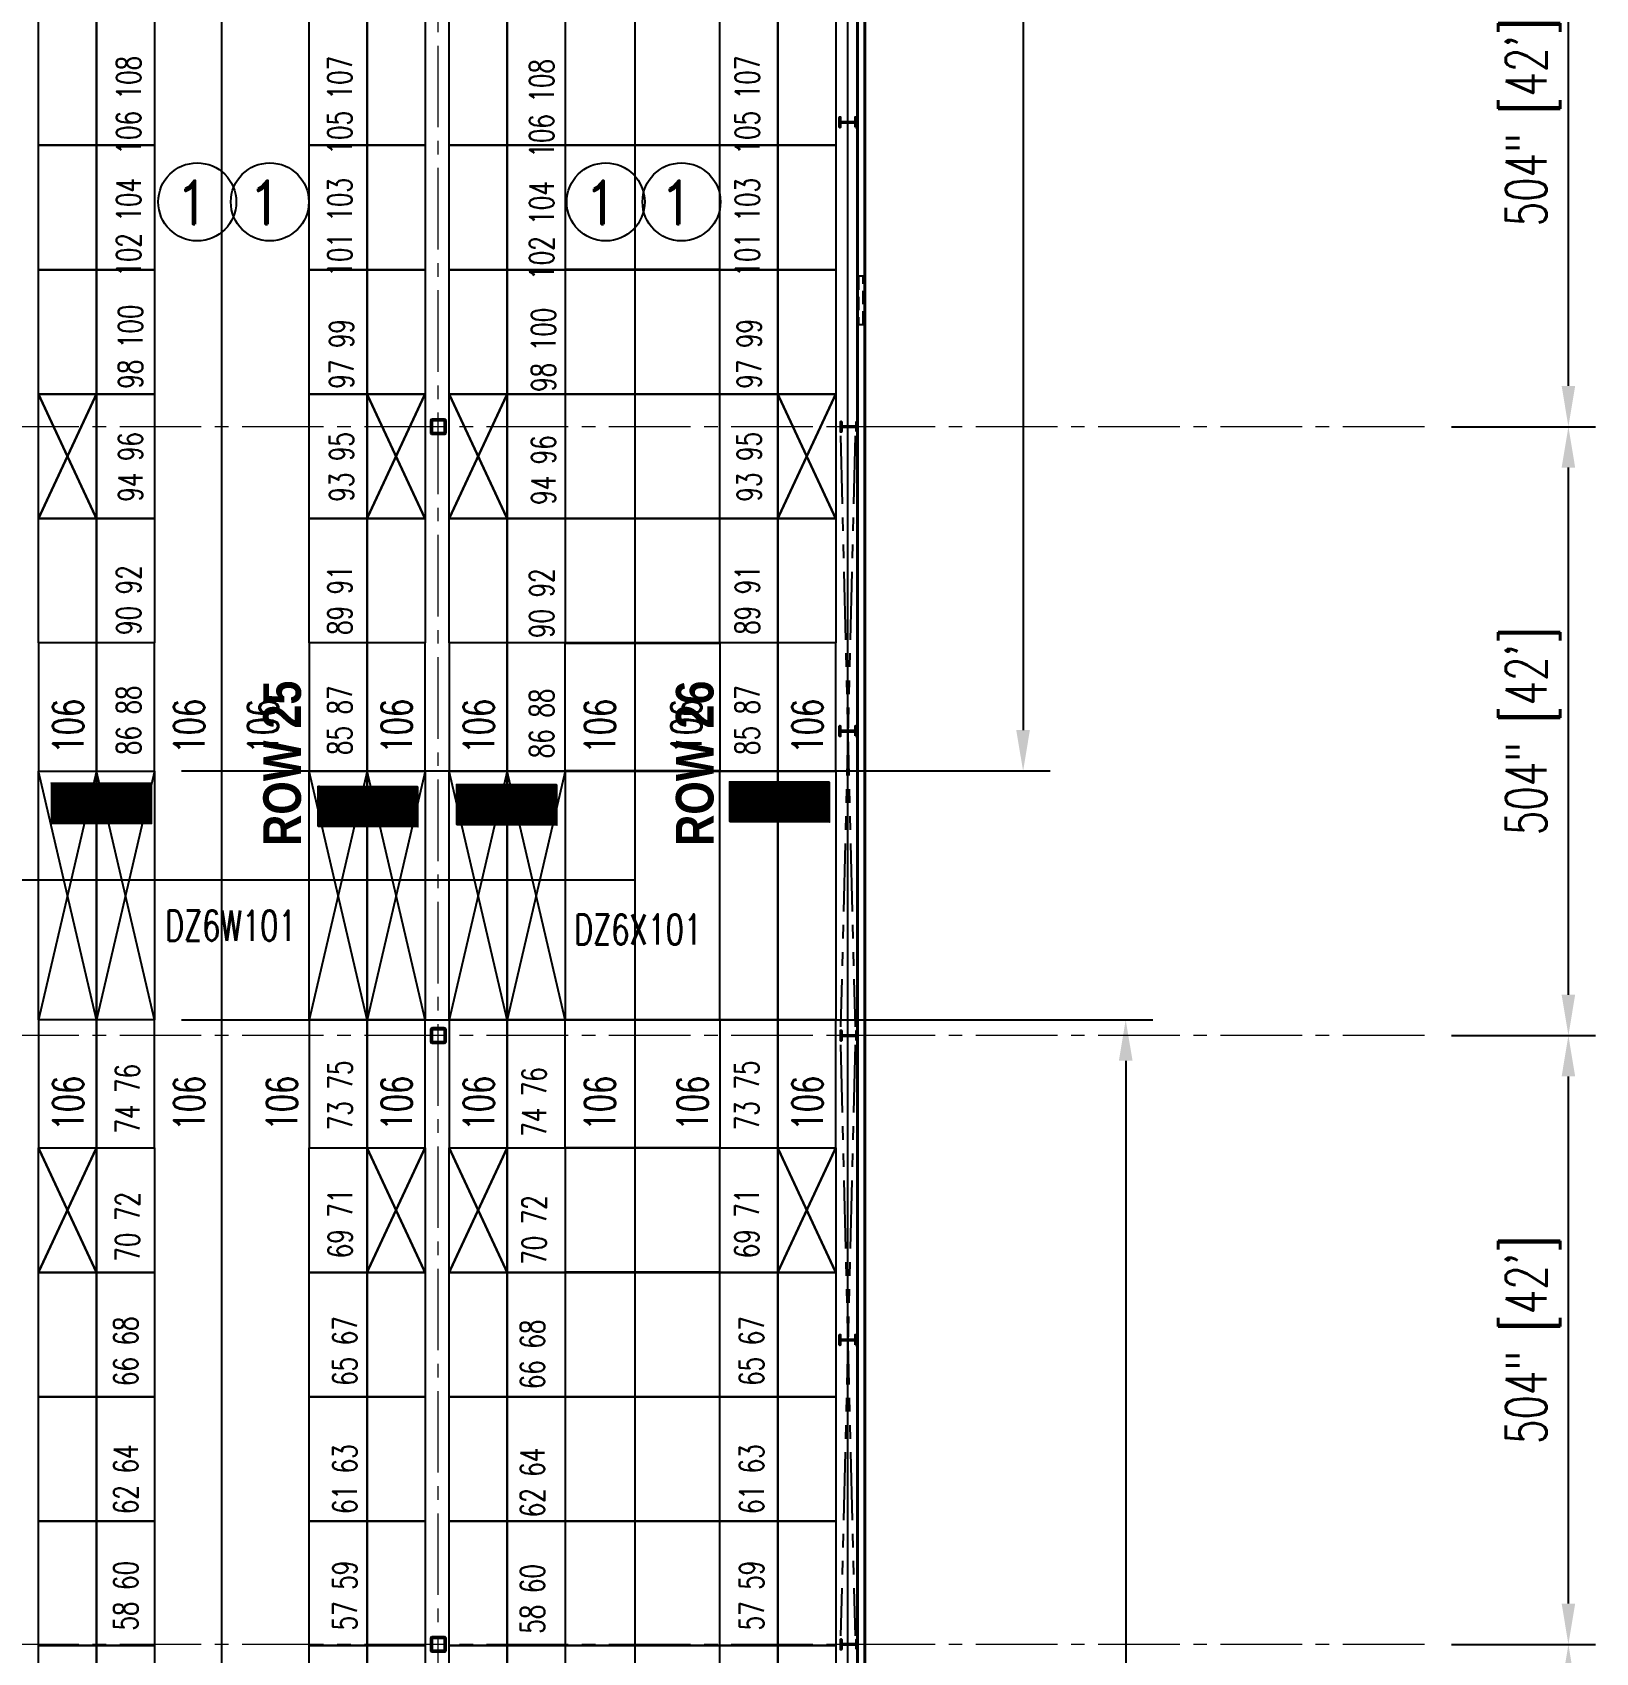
# Model space of a CAD drawing. Header units: inches. Extents: x -1028 to 37906, y -2339 to 19896.
# Drawn here: x 6206 to 7500, y 1487 to 2828 of the extents above; entities that cross this region are included whole.
import ezdxf
from ezdxf.enums import TextEntityAlignment as Align

# ---------------------------------------------------------------- set-up
doc = ezdxf.new("R2010")
doc.units = ezdxf.units.IN
doc.header["$LTSCALE"] = 90
doc.header["$MEASUREMENT"] = 0
for name, pattern in [('CENTER2', [1.125, 0.75, -0.125, 0.125, -0.125]), ('HIDDEN', [0.375, 0.25, -0.125]), ('HIDDEN2', [0.1875, 0.125, -0.0625]), ('PHANTOM2', [1.25, 0.625, -0.125, 0.125, -0.125, 0.125, -0.125])]:
    doc.linetypes.add(name, pattern=pattern)
for name, color, linetype in [('FDIM', 2, 'Continuous'), ('HIDDENL', 94, 'HIDDEN'), ('RACKING', 5, 'Continuous'), ('TXT06', 7, 'Continuous')]:
    doc.layers.add(name, color=color, linetype=linetype)
for name, color, linetype, lineweight in [('X02461AFP1$0$UCB', 1, 'Continuous', 25), ('X02461AFP1$0$UCENTER', 9, 'CENTER2', 13), ('X02461AFP1$0$UCOLS', 6, 'Continuous', 40), ('X02461AFP1$0$UFACCESS', 2, 'HIDDEN2', 25), ('X02461AFP1$0$UWI1', 6, 'Continuous', 40), ('X02461AFP1$0$UXBRACE', 2, 'PHANTOM2', 25)]:
    doc.layers.add(name, color=color, linetype=linetype, lineweight=lineweight)
doc.styles.add('2thirds', font='romans.shx', dxfattribs={"width": 0.7})
doc.styles.add('TXT06', font='ROMAND', dxfattribs={"bigfont": 'SPECIAL'})
doc.styles.add('TXT10', font='ROMANS', dxfattribs={"bigfont": 'SPECIAL'})
doc.dimstyles.new('2tfrac16', dxfattribs={"dimscale": 360, "dimtxt": 0.0938, "dimasz": 0.0938, "dimexe": 0.0625, "dimexo": 0.0625, "dimgap": 0.01, "dimtad": 1, "dimdec": 4, "dimzin": 1, "dimdsep": 46, "dimlunit": 5, "dimtxsty": '2thirds', "dimcen": 0.09, "dimclrd": 256, "dimclre": 256, "dimclrt": 256, "dimadec": 0, "dimazin": 0, "dimtfac": 0.75, "dimtdec": 4, "dimtofl": 0, "dimtmove": 0, "dimatfit": 0, "dimfxl": 1, "dimfrac": 2, "dimtolj": 1, "dimtzin": 0, "dimarcsym": 0})
doc.dimstyles.new('Copy of 2tfrac16 FEET', dxfattribs={"dimscale": 360, "dimtxt": 0.0938, "dimasz": 0.0938, "dimexe": 0.0625, "dimexo": 0.0625, "dimgap": 0.01, "dimtad": 1, "dimdec": 4, "dimzin": 1, "dimdsep": 46, "dimlunit": 5, "dimtxsty": '2thirds', "dimcen": 0.09, "dimclrd": 256, "dimclre": 256, "dimclrt": 256, "dimadec": 0, "dimazin": 0, "dimtfac": 0.75, "dimtdec": 4, "dimtofl": 0, "dimtmove": 0, "dimatfit": 0, "dimfxl": 1, "dimfrac": 2, "dimtolj": 1, "dimtzin": 0, "dimarcsym": 0})

# ---------------------------------------------------------------- blocks, each defined once
blk = doc.blocks.new('BAY')
blk.add_lwpolyline([(1, 1), (1, 0), (0, 0), (0, 1)], close=True)
blk = doc.blocks.new('TUNN')
for p, q in [((0, 0), (1, 1)), ((1, 0), (0, 1))]:
    blk.add_line(p, q)
blk.add_lwpolyline([(1, 0), (0, 0), (0, 1), (1, 1)], close=True)
blk = doc.blocks.new('*D128')
at = {"layer": 'Defpoints', "color": 0}
for p in [(7358.3, 1494), (7477.5, 1494), (7358.3, 990)]:
    blk.add_point(p, dxfattribs=at)
at = {"layer": 'FDIM', "lineweight": -2}
for p, q in [((7380.8, 1494), (7500, 1494)), ((7477.5, 1023.8), (7477.5, 1460.2)), ((7380.8, 990), (7500, 990))]:
    blk.add_line(p, q, dxfattribs=at)
at = {"layer": 'FDIM'}
for points in [[(7471.9, 1460.2), (7483.1, 1460.2), (7477.5, 1494)], [(7471.9, 1023.8), (7483.1, 1023.8), (7477.5, 990)]]:
    blk.add_solid(points, dxfattribs=at)
at = {"layer": 'FDIM', "insert": (7448.2, 1242), "char_height": 33.768, "attachment_point": 5, "rotation": 90, "style": '2thirds'}
blk.add_mtext('\\A1;504" [42\']', dxfattribs=at)
blk = doc.blocks.new('*D129')
at = {"layer": 'Defpoints', "color": 0}
for p in [(7358.3, 1998), (7477.5, 1998), (7358.3, 1494)]:
    blk.add_point(p, dxfattribs=at)
at = {"layer": 'FDIM', "lineweight": -2}
for p, q in [((7380.8, 1998), (7500, 1998)), ((7477.5, 1527.8), (7477.5, 1964.2)), ((7380.8, 1494), (7500, 1494))]:
    blk.add_line(p, q, dxfattribs=at)
at = {"layer": 'FDIM'}
for points in [[(7471.9, 1964.2), (7483.1, 1964.2), (7477.5, 1998)], [(7471.9, 1527.8), (7483.1, 1527.8), (7477.5, 1494)]]:
    blk.add_solid(points, dxfattribs=at)
at = {"layer": 'FDIM', "insert": (7448.2, 1746), "char_height": 33.768, "attachment_point": 5, "rotation": 90, "style": '2thirds'}
blk.add_mtext('\\A1;504" [42\']', dxfattribs=at)
blk = doc.blocks.new('*D130')
at = {"layer": 'Defpoints', "color": 0}
for p in [(7358.3, 2502), (7477.5, 2502), (7358.3, 1998)]:
    blk.add_point(p, dxfattribs=at)
at = {"layer": 'FDIM', "lineweight": -2}
for p, q in [((7380.8, 2502), (7500, 2502)), ((7477.5, 2031.8), (7477.5, 2468.2)), ((7380.8, 1998), (7500, 1998))]:
    blk.add_line(p, q, dxfattribs=at)
at = {"layer": 'FDIM'}
for points in [[(7471.9, 2468.2), (7483.1, 2468.2), (7477.5, 2502)], [(7471.9, 2031.8), (7483.1, 2031.8), (7477.5, 1998)]]:
    blk.add_solid(points, dxfattribs=at)
at = {"layer": 'FDIM', "insert": (7448.2, 2250), "char_height": 33.768, "attachment_point": 5, "rotation": 90, "style": '2thirds'}
blk.add_mtext('\\A1;504" [42\']', dxfattribs=at)
blk = doc.blocks.new('*D131')
at = {"layer": 'Defpoints', "color": 0}
for p in [(7358.3, 3006), (7477.5, 3006), (7358.3, 2502)]:
    blk.add_point(p, dxfattribs=at)
at = {"layer": 'FDIM', "lineweight": -2}
for p, q in [((7380.8, 3006), (7500, 3006)), ((7477.5, 2535.8), (7477.5, 2972.2)), ((7380.8, 2502), (7500, 2502))]:
    blk.add_line(p, q, dxfattribs=at)
at = {"layer": 'FDIM'}
for points in [[(7471.9, 2972.2), (7483.1, 2972.2), (7477.5, 3006)], [(7471.9, 2535.8), (7483.1, 2535.8), (7477.5, 2502)]]:
    blk.add_solid(points, dxfattribs=at)
at = {"layer": 'FDIM', "insert": (7448.2, 2754), "char_height": 33.768, "attachment_point": 5, "rotation": 90, "style": '2thirds'}
blk.add_mtext('\\A1;504" [42\']', dxfattribs=at)
blk = doc.blocks.new('*D211')
at = {"lineweight": -2}
for p, q in [((6281.5, 3871), (7048.6, 3871)), ((7026.1, 3837.2), (7026.1, 2250.8)), ((6329.5, 2217), (7048.6, 2217))]:
    blk.add_line(p, q, dxfattribs=at)
for points in [[(7020.4, 3837.2), (7031.7, 3837.2), (7026.1, 3871)], [(7020.4, 2250.8), (7031.7, 2250.8), (7026.1, 2217)]]:
    blk.add_solid(points)
at = {"layer": 'Defpoints', "color": 0}
for p in [(6259, 3871), (6307, 2217), (7026.1, 2217)]:
    blk.add_point(p, dxfattribs=at)
at = {"insert": (7002.4, 3044), "char_height": 33.77, "attachment_point": 5, "rotation": 90, "style": '2thirds'}
blk.add_mtext('\\A1;1654"', dxfattribs=at)
blk = doc.blocks.new('*D212')
at = {"lineweight": -2}
for p, q in [((6329.5, 2011), (7133.5, 2011)), ((7111, 1977.2), (7111, 287.8)), ((6329.5, 254), (7133.5, 254))]:
    blk.add_line(p, q, dxfattribs=at)
for points in [[(7105.4, 1977.2), (7116.7, 1977.2), (7111, 2011)], [(7105.4, 287.8), (7116.7, 287.8), (7111, 254)]]:
    blk.add_solid(points)
at = {"layer": 'Defpoints', "color": 0}
for p in [(6307, 2011), (6307, 254), (7111, 254)]:
    blk.add_point(p, dxfattribs=at)
at = {"insert": (7087.3, 1132.5), "char_height": 33.77, "attachment_point": 5, "rotation": 90, "style": '2thirds'}
blk.add_mtext('\\A1;1757"', dxfattribs=at)

msp = doc.modelspace()

# ---------------------------------------------------------------- hatches: boundary and pattern name
h = msp.add_hatch()
h.set_pattern_fill('ANSI31', color=256, scale=0.625, angle=180, style=0)
h.set_pattern_definition([(225, (7375.39352, 2707.77652), (0.0552427173, -0.0552427173), [])])
h.paths.add_polyline_path([(6221.737342, 2173.507065), (6304.872787, 2173.507065), (6304.872787, 2207.141206), (6221.737342, 2207.141206)])
h.paths.add_polyline_path([(6252.857108, 2195.180918), (6252.857108, 2183.097585), (6271.607108, 2183.097585), (6271.607108, 2195.180918)], flags=24)
h = msp.add_hatch()
h.set_pattern_fill('ANSI31', color=256, scale=0.625, angle=180, style=0)
h.set_pattern_definition([(225, (7595.8742, 2705.18797), (0.0552427173, -0.0552427173), [])])
h.paths.add_polyline_path([(6442.218025, 2170.918518), (6525.35347, 2170.918518), (6525.35347, 2204.552659), (6442.218025, 2204.552659)])
h.paths.add_polyline_path([(6473.337791, 2192.592371), (6473.337791, 2180.509038), (6492.087791, 2180.509038), (6492.087791, 2192.592371)], flags=24)
h = msp.add_hatch()
h.set_pattern_fill('ANSI31', color=256, scale=0.625, angle=180, style=0)
h.set_pattern_definition([(225, (7710.82704, 2706.63367), (0.0552427173, -0.0552427173), [])])
h.paths.add_polyline_path([(6557.170862, 2172.364216), (6640.306307, 2172.364216), (6640.306307, 2205.998357), (6557.170862, 2205.998357)])
h.paths.add_polyline_path([(6588.290628, 2194.038069), (6588.290628, 2181.954736), (6607.040628, 2181.954736), (6607.040628, 2194.038069)], flags=24)
h = msp.add_hatch()
h.set_pattern_fill('ANSI31', color=256, scale=0.625, angle=180, style=0)
h.set_pattern_definition([(225, (7936.59193, 2709.07039), (0.0552427173, -0.0552427173), [])])
h.paths.add_polyline_path([(6782.935752, 2174.800938), (6866.071197, 2174.800938), (6866.071197, 2208.435079), (6782.935752, 2208.435079)])
h.paths.add_polyline_path([(6814.055517, 2196.474791), (6814.055517, 2184.391458), (6832.805517, 2184.391458), (6832.805517, 2196.474791)], flags=24)

# ---------------------------------------------------------------- linework, layer by layer
for p, q in [((6362.484996, 3963.107367), (6362.484996, 198.119197)), ((6705.064993, 198.080186), (6705.064993, 3963.823245)), ((2683.081725, 2126.88876), (6705.064993, 2126.88876))]:
    msp.add_line(p, q)
at = {"layer": 'FDIM'}
for centre in [(6342.439503, 2688.114752), (6402.513583, 2688.114752), (6680.57177, 2688.114752), (6743.304795, 2688.114752)]:
    msp.add_circle(centre, 32.275812, dxfattribs=at)
at = {"layer": 'HIDDENL', "const_width": 2}
for points in [[(6646.978386, 2734.985913), (6774.978386, 2734.985913)], [(6646.978386, 2631.985913), (6774.978386, 2631.985913)], [(6210.978386, 2528.985913), (6258.978386, 2425.985913)], [(6210.978386, 2425.985913), (6258.978386, 2528.985913)], [(6482.978386, 2425.985913), (6530.978386, 2528.985913)], [(6482.978386, 2528.985913), (6530.978386, 2425.985913)], [(6550.978386, 2528.985913), (6598.978386, 2425.985913)], [(6550.978386, 2425.985913), (6598.978386, 2528.985913)], [(6646.978386, 2528.985913), (6774.978386, 2528.985913)], [(6822.978386, 2528.985913), (6870.978386, 2425.985913)], [(6822.978386, 2425.985913), (6870.978386, 2528.985913)], [(6646.978386, 2425.985913), (6774.978386, 2425.985913)], [(6646.978386, 2322.985913), (6774.978386, 2322.985913)], [(6646.978386, 2216.985913), (6774.978386, 2216.985913)], [(6646.978386, 2010.985913), (6774.978386, 2010.985913)], [(6210.978386, 1904.985913), (6258.978386, 1801.985913)], [(6210.978386, 1801.985913), (6258.978386, 1904.985913)], [(6482.978386, 1801.985913), (6530.978386, 1904.985913)], [(6482.978386, 1904.985913), (6530.978386, 1801.985913)], [(6550.978386, 1904.985913), (6598.978386, 1801.985913)], [(6550.978386, 1801.985913), (6598.978386, 1904.985913)], [(6646.978386, 1904.985913), (6774.978386, 1904.985913)], [(6822.978386, 1904.985913), (6870.978386, 1801.985913)], [(6822.978386, 1801.985913), (6870.978386, 1904.985913)], [(6646.978386, 1801.985913), (6774.978386, 1801.985913)], [(6646.978386, 1698.985913), (6774.978386, 1698.985913)], [(6646.978386, 1595.985913), (6774.978386, 1595.985913)], [(6646.978386, 1492.985913), (6774.978386, 1492.985913)]]:
    msp.add_lwpolyline(points, dxfattribs=at)
at = {"layer": 'X02461AFP1$0$UCB'}
msp.add_line((6880.978386, 6.985913), (6880.978386, 4130.989173), dxfattribs=at)
at = {"layer": 'X02461AFP1$0$UCENTER'}
for p, q in [((6541.978386, -1198.813599), (6541.978386, 4853.515788)), ((6880.978386, -1198.813599), (6880.978386, 4853.515788)), ((7358.264777, 2501.985913), (1014.154905, 2501.985913)), ((7358.264777, 1997.985913), (1014.154905, 1997.985913)), ((7358.264777, 1493.985913), (1014.154905, 1493.985913))]:
    msp.add_line(p, q, dxfattribs=at)
at = {"layer": 'X02461AFP1$0$UCOLS'}
for points in [[(6887.278386, 2749.988413), (6887.808386, 2749.988413), (6887.808386, 2757.983413), (6887.278386, 2757.983413), (6887.278386, 2754.920913, -0.4142135624), (6886.495886, 2754.138413), (6875.460886, 2754.138413, -0.4142135624), (6874.678386, 2754.920913), (6874.678386, 2757.983413), (6874.148386, 2757.983413), (6874.148386, 2749.988413), (6874.678386, 2749.988413), (6874.678386, 2753.050913, -0.4142135624), (6875.460886, 2753.833413), (6886.495886, 2753.833413, -0.4142135624), (6887.278386, 2753.050913)], [(6535.978386, 2497.235913, 0.4142135624), (6537.228386, 2495.985913), (6546.728386, 2495.985913, 0.4142135624), (6547.978386, 2497.235913), (6547.978386, 2506.735913, 0.4142135624), (6546.728386, 2507.985913), (6537.228386, 2507.985913, 0.4142135624), (6535.978386, 2506.735913)], [(6536.603386, 2497.235913, 0.4142135624), (6537.228386, 2496.610913), (6546.728386, 2496.610913, 0.4142135624), (6547.353386, 2497.235913), (6547.353386, 2506.735913, 0.4142135624), (6546.728386, 2507.360913), (6537.228386, 2507.360913, 0.4142135624), (6536.603386, 2506.735913)], [(6888.278386, 2497.988413), (6888.808386, 2497.988413), (6888.808386, 2505.983413), (6888.278386, 2505.983413), (6888.278386, 2502.920913, -0.4142135624), (6887.495886, 2502.138413), (6876.460886, 2502.138413, -0.4142135624), (6875.678386, 2502.920913), (6875.678386, 2505.983413), (6875.148386, 2505.983413), (6875.148386, 2497.988413), (6875.678386, 2497.988413), (6875.678386, 2501.050913, -0.4142135624), (6876.460886, 2501.833413), (6887.495886, 2501.833413, -0.4142135624), (6888.278386, 2501.050913)], [(6887.278386, 2245.988413), (6887.808386, 2245.988413), (6887.808386, 2253.983413), (6887.278386, 2253.983413), (6887.278386, 2250.920913, -0.4142135624), (6886.495886, 2250.138413), (6875.460886, 2250.138413, -0.4142135624), (6874.678386, 2250.920913), (6874.678386, 2253.983413), (6874.148386, 2253.983413), (6874.148386, 2245.988413), (6874.678386, 2245.988413), (6874.678386, 2249.050913, -0.4142135624), (6875.460886, 2249.833413), (6886.495886, 2249.833413, -0.4142135624), (6887.278386, 2249.050913)], [(6535.978386, 1993.235913, 0.4142135624), (6537.228386, 1991.985913), (6546.728386, 1991.985913, 0.4142135624), (6547.978386, 1993.235913), (6547.978386, 2002.735913, 0.4142135624), (6546.728386, 2003.985913), (6537.228386, 2003.985913, 0.4142135624), (6535.978386, 2002.735913)], [(6536.603386, 1993.235913, 0.4142135624), (6537.228386, 1992.610913), (6546.728386, 1992.610913, 0.4142135624), (6547.353386, 1993.235913), (6547.353386, 2002.735913, 0.4142135624), (6546.728386, 2003.360913), (6537.228386, 2003.360913, 0.4142135624), (6536.603386, 2002.735913)], [(6888.278386, 1993.988413), (6888.808386, 1993.988413), (6888.808386, 2001.983413), (6888.278386, 2001.983413), (6888.278386, 1998.920913, -0.4142135624), (6887.495886, 1998.138413), (6876.460886, 1998.138413, -0.4142135624), (6875.678386, 1998.920913), (6875.678386, 2001.983413), (6875.148386, 2001.983413), (6875.148386, 1993.988413), (6875.678386, 1993.988413), (6875.678386, 1997.050913, -0.4142135624), (6876.460886, 1997.833413), (6887.495886, 1997.833413, -0.4142135624), (6888.278386, 1997.050913)], [(6887.278386, 1741.988413), (6887.808386, 1741.988413), (6887.808386, 1749.983413), (6887.278386, 1749.983413), (6887.278386, 1746.920913, -0.4142135624), (6886.495886, 1746.138413), (6875.460886, 1746.138413, -0.4142135624), (6874.678386, 1746.920913), (6874.678386, 1749.983413), (6874.148386, 1749.983413), (6874.148386, 1741.988413), (6874.678386, 1741.988413), (6874.678386, 1745.050913, -0.4142135624), (6875.460886, 1745.833413), (6886.495886, 1745.833413, -0.4142135624), (6887.278386, 1745.050913)], [(6535.978386, 1489.235913, 0.4142135624), (6537.228386, 1487.985913), (6546.728386, 1487.985913, 0.4142135624), (6547.978386, 1489.235913), (6547.978386, 1498.735913, 0.4142135624), (6546.728386, 1499.985913), (6537.228386, 1499.985913, 0.4142135624), (6535.978386, 1498.735913)], [(6536.603386, 1489.235913, 0.4142135624), (6537.228386, 1488.610913), (6546.728386, 1488.610913, 0.4142135624), (6547.353386, 1489.235913), (6547.353386, 1498.735913, 0.4142135624), (6546.728386, 1499.360913), (6537.228386, 1499.360913, 0.4142135624), (6536.603386, 1498.735913)], [(6888.278386, 1489.988413), (6888.808386, 1489.988413), (6888.808386, 1497.983413), (6888.278386, 1497.983413), (6888.278386, 1494.920913, -0.4142135624), (6887.495886, 1494.138413), (6876.460886, 1494.138413, -0.4142135624), (6875.678386, 1494.920913), (6875.678386, 1497.983413), (6875.148386, 1497.983413), (6875.148386, 1489.988413), (6875.678386, 1489.988413), (6875.678386, 1493.050913, -0.4142135624), (6876.460886, 1493.833413), (6887.495886, 1493.833413, -0.4142135624), (6888.278386, 1493.050913)]]:
    msp.add_lwpolyline(points, format="xyb", close=True, dxfattribs=at)
at = {"layer": 'X02461AFP1$0$UFACCESS'}
msp.add_lwpolyline([(6893.825714, 2586.493954), (6893.825714, 2626.493954), (6889.825714, 2626.493954), (6889.825714, 2586.493954)], close=True, dxfattribs=at)
at = {"layer": 'X02461AFP1$0$UWI1'}
for p, q in [((6894.978386, -5.014087), (6894.978386, 4144.985913)), ((6888.978386, -1.014087), (6888.978386, 4138.985913))]:
    msp.add_line(p, q, dxfattribs=at)
at = {"layer": 'X02461AFP1$0$UXBRACE'}
for p, q in [((6874.978386, 2494.412533), (6886.978386, 2005.160122)), ((6886.978386, 2494.412533), (6874.978386, 2005.160122)), ((6874.978386, 1990.412533), (6886.978386, 1501.160122)), ((6886.978386, 1990.412533), (6874.978386, 1501.160122))]:
    msp.add_line(p, q, dxfattribs=at)

# ---------------------------------------------------------------- block references
at = {"layer": 'RACKING', "zscale": 48}
for p, xscale, yscale in [((6210.978386, 2734.985913), 48, 103), ((6258.978386, 2734.985913), 48, 103), ((6434.978386, 2734.985913), 48, 103), ((6482.978386, 2734.985913), 48, 103), ((6550.978386, 2734.985913), 48, 103), ((6598.978386, 2734.985913), 48, 103), ((6774.978386, 2734.985913), 48, 103), ((6822.978386, 2734.985913), 48, 103), ((6210.978386, 2631.985913), 48, 103), ((6258.978386, 2631.985913), 48, 103), ((6434.978386, 2631.985913), 48, 103), ((6482.978386, 2631.985913), 48, 103), ((6550.978386, 2631.985913), 48, 103), ((6598.978386, 2631.985913), 48, 103), ((6774.978386, 2631.985913), 48, 103), ((6822.978386, 2631.985913), 48, 103), ((6210.978386, 2528.985913), 48, 103), ((6258.978386, 2528.985913), 48, 103), ((6434.978386, 2528.985913), 48, 103), ((6482.978386, 2528.985913), 48, 103), ((6550.978386, 2528.985913), 48, 103), ((6598.978386, 2528.985913), 48, 103), ((6774.978386, 2528.985913), 48, 103), ((6822.978386, 2528.985913), 48, 103), ((6210.978386, 2425.985913), 48, 103), ((6258.978386, 2425.985913), 48, 103), ((6434.978386, 2425.985913), 48, 103), ((6482.978386, 2425.985913), 48, 103), ((6550.978386, 2425.985913), 48, 103), ((6598.978386, 2425.985913), 48, 103), ((6774.978386, 2425.985913), 48, 103), ((6822.978386, 2425.985913), 48, 103), ((6210.978386, 2322.985913), 48, 103), ((6258.978386, 2322.985913), 48, 103), ((6434.978386, 2322.985913), 48, 103), ((6482.978386, 2322.985913), 48, 103), ((6550.978386, 2322.985913), 48, 103), ((6598.978386, 2322.985913), 48, 103), ((6774.978386, 2322.985913), 48, 103), ((6822.978386, 2322.985913), 48, 103), ((6258.978386, 2216.985913), -48, 106), ((6306.978386, 2216.985913), -48, 106), ((6482.978386, 2216.985913), -48, 106), ((6530.978386, 2216.985913), -48, 106), ((6598.978386, 2216.985913), -48, 106), ((6646.978386, 2216.985913), -48, 106), ((6822.978386, 2216.985913), -48, 106), ((6870.978386, 2216.985913), -48, 106), ((6774.978386, 2010.985913), 48, 206), ((6822.978386, 2010.985913), 48, 206), ((6258.978386, 1904.985913), -48, 106), ((6306.978386, 1904.985913), -48, 106), ((6482.978386, 1904.985913), -48, 106), ((6530.978386, 1904.985913), -48, 106), ((6598.978386, 1904.985913), -48, 106), ((6646.978386, 1904.985913), -48, 106), ((6822.978386, 1904.985913), -48, 106), ((6870.978386, 1904.985913), -48, 106), ((6210.978386, 1801.985913), 48, 103), ((6258.978386, 1801.985913), 48, 103), ((6434.978386, 1801.985913), 48, 103), ((6482.978386, 1801.985913), 48, 103), ((6550.978386, 1801.985913), 48, 103), ((6598.978386, 1801.985913), 48, 103), ((6774.978386, 1801.985913), 48, 103), ((6822.978386, 1801.985913), 48, 103), ((6210.978386, 1698.985913), 48, 103), ((6258.978386, 1698.985913), 48, 103), ((6434.978386, 1698.985913), 48, 103), ((6482.978386, 1698.985913), 48, 103), ((6550.978386, 1698.985913), 48, 103), ((6598.978386, 1698.985913), 48, 103), ((6774.978386, 1698.985913), 48, 103), ((6822.978386, 1698.985913), 48, 103), ((6210.978386, 1595.985913), 48, 103), ((6258.978386, 1595.985913), 48, 103), ((6434.978386, 1595.985913), 48, 103), ((6482.978386, 1595.985913), 48, 103), ((6550.978386, 1595.985913), 48, 103), ((6598.978386, 1595.985913), 48, 103), ((6774.978386, 1595.985913), 48, 103), ((6822.978386, 1595.985913), 48, 103), ((6210.978386, 1492.985913), 48, 103), ((6258.978386, 1492.985913), 48, 103), ((6434.978386, 1492.985913), 48, 103), ((6482.978386, 1492.985913), 48, 103), ((6550.978386, 1492.985913), 48, 103), ((6598.978386, 1492.985913), 48, 103), ((6774.978386, 1492.985913), 48, 103), ((6822.978386, 1492.985913), 48, 103), ((6210.978386, 1389.985913), 48, 103), ((6258.978386, 1389.985913), 48, 103), ((6434.978386, 1389.985913), 48, 103), ((6482.978386, 1389.985913), 48, 103), ((6550.978386, 1389.985913), 48, 103), ((6598.978386, 1389.985913), 48, 103), ((6774.978386, 1389.985913), 48, 103), ((6822.978386, 1389.985913), 48, 103)]:
    msp.add_blockref('BAY', p, dxfattribs=dict(at, xscale=xscale, yscale=yscale))
at = {"layer": 'RACKING', "xscale": 206, "yscale": 48, "zscale": 206, "rotation": 90}
for p in [(6258.978386, 2010.985913), (6306.978386, 2010.985913), (6482.978386, 2010.985913), (6530.978386, 2010.985913), (6598.978386, 2010.985913), (6646.978386, 2010.985913)]:
    msp.add_blockref('TUNN', p, dxfattribs=at)

# ---------------------------------------------------------------- texts
at = {"char_height": 31.13403966, "attachment_point": 1, "rotation": 90, "style": 'TXT10'}
for s, insert, width in [('{\\fArial Narrow|b1|i0|c0|p34;ROW 25}', (6397.123055, 2155.068902), 155.11865584), ('{\\fArial Narrow|b1|i0|c0|p34;ROW 26}', (6738.695413, 2155.068902), 149.63206928)]:
    msp.add_mtext(s, dxfattribs=dict(at, insert=insert, width=width))
at = {"char_height": 25, "width": 113.26176624, "attachment_point": 1, "style": '2thirds'}
for s, insert in [('DZ6W101', (6315.838713, 2101.4684)), ('DZ6X101', (6654.482557, 2098.266683))]:
    msp.add_mtext(s, dxfattribs=dict(at, insert=insert))
at = {"layer": 'FDIM', "style": '2thirds', "width": 0.7}
for s, height, p in [('106 108', 20, (6295.687145, 2727.367943)), ('105 107', 20, (6470.403929, 2727.367953)), ('106 108', 20, (6637.563699, 2724.759208)), ('105 107', 20, (6807.823406, 2727.448847)), ('102 104', 20, (6295.687145, 2626.249221)), ('101 103', 20, (6470.403929, 2626.249232)), ('102 104', 20, (6637.563699, 2623.640486)), ('101 103', 20, (6807.823406, 2626.330126)), ('98 100', 20, (6297.154148, 2533.474434)), ('97 99', 20, (6471.870931, 2533.474445)), ('98 100', 20, (6639.030701, 2530.865699)), ('97 99', 20, (6809.290408, 2533.555339)), ('94 96', 20, (6297.154148, 2439.910323)), ('93 95', 20, (6471.870931, 2439.910333)), ('93 95', 20, (6809.290408, 2439.991227)), ('94 96', 20, (6639.030701, 2437.301587)), ('90 92', 20, (6295.687145, 2329.657181)), ('89 91', 20, (6470.403929, 2329.657191)), ('90 92', 20, (6637.563699, 2327.048445)), ('89 91', 20, (6807.823406, 2329.738085)), ('86 88', 20, (6295.687145, 2230.166249)), ('85 87', 20, (6470.403929, 2230.166259)), ('86 88', 20, (6637.563699, 2227.557514)), ('85 87', 20, (6807.823406, 2230.247153)), ('106', 25.2085466, (6248.174697, 2231.382795)), ('106', 25.2085466, (6348.36959, 2231.382795)), ('106', 25.2085466, (6409.547659, 2231.382795)), ('106', 25.2085466, (6520.174697, 2231.382795)), ('106', 25.2085466, (6588.174697, 2231.382795)), ('106', 25.2085466, (6688.36959, 2231.382795)), ('106', 25.2085466, (6759.979803, 2231.382795)), ('106', 25.2085466, (6860.174697, 2231.382795)), ('74 76', 20, (6294.74804, 1916.819819)), ('73 75', 20, (6470.77466, 1919.626576)), ('73 75', 20, (6807.431756, 1919.626576)), ('106', 25.2085466, (6248.174697, 1919.382795)), ('106', 25.2085466, (6348.36959, 1919.382795)), ('106', 25.2085466, (6425.199292, 1919.382795)), ('106', 25.2085466, (6520.174697, 1919.382795)), ('106', 25.2085466, (6588.174697, 1919.382795)), ('74 76', 20, (6631.405104, 1914.211083)), ('106', 25.2085466, (6688.36959, 1919.382795)), ('106', 25.2085466, (6765.199292, 1919.382795)), ('106', 25.2085466, (6860.174697, 1919.382795)), ('70 72', 20, (6294.74804, 1810.819819)), ('69 71', 20, (6470.77466, 1813.626576)), ('69 71', 20, (6807.431756, 1813.626576)), ('70 72', 20, (6631.405104, 1808.211083)), ('66 68', 20, (6293.312029, 1707.834653)), ('65 67', 20, (6474.673614, 1708.012894)), ('66 68', 20, (6629.969094, 1705.225918)), ('65 67', 20, (6811.33071, 1708.012894)), ('62 64', 20, (6293.312029, 1601.834653)), ('61 63', 20, (6474.673614, 1602.012894)), ('62 64', 20, (6629.969094, 1599.225918)), ('61 63', 20, (6811.33071, 1602.012894)), ('58 60', 20, (6293.312029, 1505.443713)), ('57 59', 20, (6474.673614, 1505.621954)), ('58 60', 20, (6629.969094, 1502.834978)), ('57 59', 20, (6811.33071, 1505.621954))]:
    msp.add_text(s, height=height, rotation=90, dxfattribs=at).set_placement(p)
at = {"layer": 'TXT06', "style": 'TXT06'}
for p in [(6338.9963, 2669.761675), (6399.07038, 2669.761675), (6677.128567, 2669.761675), (6739.861592, 2669.761675)]:
    msp.add_text('1', height=36, dxfattribs=at).set_placement(p, align=Align.CENTER)

# ---------------------------------------------------------------- dimensions: what is measured, and where the dimension line sits
for base, p1, p2, picture, middle in [((7026.058588, 2216.985913), (6258.978386, 3870.985913), (6306.978386, 2216.985913), '*D211', (7002.358588, 3043.985913)), ((7111.022012, 253.985913), (6306.978386, 2010.985913), (6306.978386, 253.985913), '*D212', (7087.322012, 1132.485913))]:
    dim = msp.add_linear_dim(base=base, p1=p1, p2=p2, angle=90, dimstyle='2tfrac16', override={"dimpost": '"'})
    dim.commit()
    dim.dimension.update_dxf_attribs({"geometry": picture, "text_midpoint": middle})
at = {"layer": 'FDIM'}
for base, p1, p2, picture, middle in [((7477.509463, 3005.985913), (7358.264777, 2501.985913), (7358.264777, 3005.985913), '*D131', (7448.181463, 2753.985913)), ((7477.509463, 2501.985913), (7358.264777, 1997.985913), (7358.264777, 2501.985913), '*D130', (7448.181463, 2249.985913)), ((7477.509463, 1997.985913), (7358.264777, 1493.985913), (7358.264777, 1997.985913), '*D129', (7448.181463, 1745.985913)), ((7477.509463, 1493.985913), (7358.264777, 989.985913), (7358.264777, 1493.985913), '*D128', (7448.181463, 1241.985913))]:
    dim = msp.add_linear_dim(base=base, p1=p1, p2=p2, angle=90, dimstyle='Copy of 2tfrac16 FEET', override={"dimpost": '"', "dimtmove": 1}, dxfattribs=at)
    dim.commit()
    dim.dimension.update_dxf_attribs({"geometry": picture, "text_midpoint": middle})

doc.saveas('drawing.dxf')
